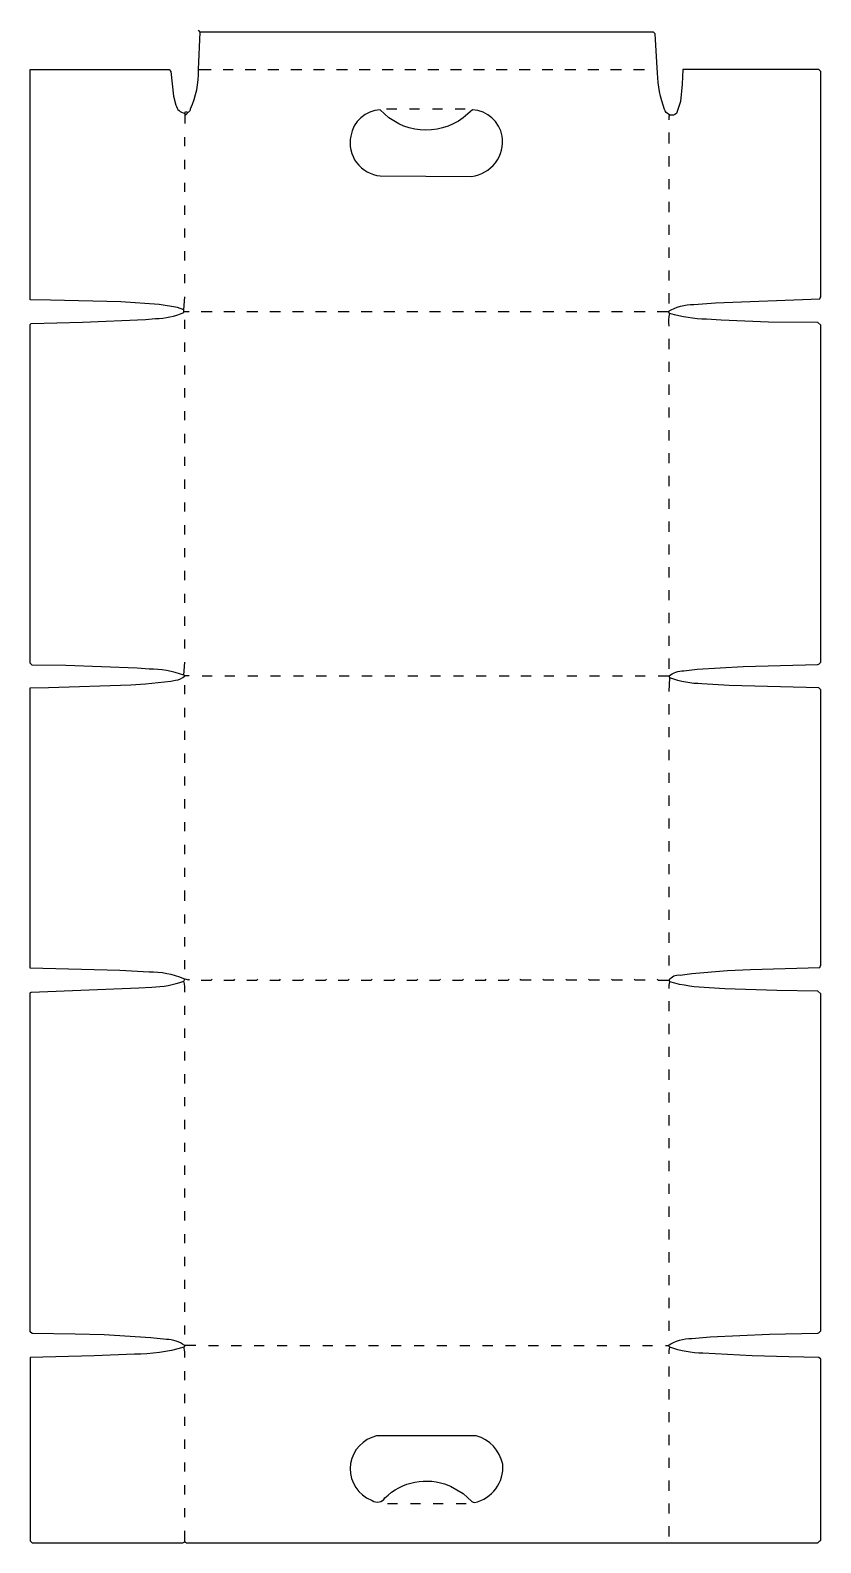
# Model space of a CAD drawing. Extents: x 45 to 910, y 85 to 1741.
import ezdxf

# ---------------------------------------------------------------- set-up
doc = ezdxf.new("R2010")
doc.units = 0
doc.layers.get('0').update_dxf_attribs({"linetype": 'CONTINUOUS'})

msp = doc.modelspace()

# ---------------------------------------------------------------- linework, layer by layer
at = {"color": 250, "linetype": 'CONTINUOUS'}
for points in [[(214, 1650), (215, 1652, 0.666496), (220.2, 1654.9, 0.12048), (229, 1698), (231, 1739)], [(731, 1433), (743, 1433, -0.153932), (771.040984, 1440.54918), (795.026154, 1442.529231), (908.90099, 1446.990099), (909.3, 1447.9), (910, 1449), (910, 1696), (908, 1698), (759, 1698), (758.531034, 1682.027586), (756.58, 1663.06), (753.8, 1654.1), (752, 1650, -0.229961), (745, 1648), (741, 1651), (739.8, 1652.9), (739.2, 1654.1, -0.080591), (731.455172, 1694.037931), (730.470769, 1706.026154), (729, 1737), (727, 1739), (231, 1739), (229, 1741)], [(213, 1435), (206.088235, 1437.352941), (185.959016, 1440.54918), (144.026154, 1443.470769), (67.009796, 1445.489804), (45, 1446), (45, 1698), (197, 1698), (199, 1696), (201.647059, 1668.911765), (204.3, 1659.1, 0.291857), (214, 1650), (214, 1648), (214, 1639)], [(214, 1648, 0.356963), (217, 1651)], [(528, 1581, 0.425005), (561.352941, 1625.088235, 0.342453), (529, 1654), (518.9, 1645.2, -0.389899), (428, 1654, 0.346566), (395.647059, 1625.088235, 0.445635), (428.004901, 1581.495001), (528, 1581)], [(219, 1034), (214, 1034), (213, 1035, 0.082209), (174.967005, 1041.538071), (162.032995, 1042.461929), (83.987197, 1045.513495), (47, 1046), (45, 1048), (45, 1419), (46, 1420), (101.991234, 1421.490915), (170.970817, 1424.466926), (181.959016, 1425.45082, 0.108067), (213, 1432), (213, 1433), (213, 1435), (214, 1449)], [(732, 1034), (744, 1034, -0.191888), (760.06, 1039.58), (774.95122, 1041.439024), (825.014261, 1044.515125), (906.990008, 1046.489592, 0.112761), (910, 1049), (910, 1418), (907, 1421), (853.008923, 1421.490747), (801.022624, 1423.475113), (784.959016, 1424.54918, -0.070066), (745, 1431), (743, 1433)], [(744, 1417, -0.097941), (745, 1431)], [(219, 702), (218, 701), (215.911765, 701.647059), (213.206897, 702.517241, 0.10651), (174.967005, 709.538071), (143.024862, 711.472376), (45, 714), (45, 1021), (64.977376, 1021.475113), (154.975138, 1024.472376), (170.970817, 1025.466926), (198.94, 1028.42), (203.923077, 1029.384615, 0.162576), (214, 1034)], [(731, 702), (732, 701), (744, 701, -0.290066), (756.067568, 706.594595), (768.946154, 708.430769), (807.972414, 711.468966), (833.011891, 712.512485), (908.943043, 714.996745), (909.3, 715.9), (910, 717), (910, 1019), (908, 1021), (809.973846, 1023.529231), (780.035294, 1025.458824, -0.086885), (745, 1032)], [(226, 301), (214, 301, 0.159344), (193.946154, 307.569231), (177.044554, 309.445545), (126.021649, 312.476289), (93.989805, 313.510629), (47, 314), (45, 316), (45, 687), (46, 688), (163.972414, 692.468966), (177.967005, 693.461929, 0.090443), (213, 700), (214, 702)], [(214, 688, 0.094028), (213, 700)], [(740, 301), (743, 301, -0.153874), (769.04878, 308.560976), (788.962069, 310.455172), (853.983907, 313.482797), (906.990747, 314.490391, 0.112852), (910, 317), (910, 686), (907, 689), (862.010628, 689.488899), (805.021649, 691.476289), (787.962069, 692.544828, -0.063151), (745, 699)], [(744, 692, -0.070182), (745, 699), (744, 701)], [(214, 301), (213, 299, -0.071899), (158.975138, 291.472376), (114.988649, 289.488108), (45, 288), (45, 87), (47, 85), (212, 85), (214, 86), (214.9, 85.8), (216, 85), (907, 85), (909, 87), (910, 88), (910, 286), (908, 288), (874.988109, 288.512485), (835.011891, 289.487515), (781.035294, 292.458824, -0.079688), (745, 299), (743, 301)], [(214, 288, 0.091428), (213, 299)], [(744, 292, -0.070182), (745, 299)], [(531, 129, 0.379977), (562, 171, 0.282042), (533, 202), (424, 202, 0.678067), (413.1, 134.2), (419.1, 131.2, 0.426506), (433, 134, -0.302281), (502.9, 147.7), (504.9, 146.8), (518.776243, 138.751381), (528.223757, 130.248619, 0.121053), (531, 129)]]:
    msp.add_lwpolyline(points, format="xyb", dxfattribs=at)
for points in [[(229, 1698), (243, 1698)], [(256, 1698), (267, 1698)], [(280, 1698), (292, 1698)], [(305, 1698), (317, 1698)], [(330, 1698), (342, 1698)], [(355, 1698), (367, 1698)], [(380, 1698), (392, 1698)], [(405, 1698), (417, 1698)], [(430, 1698), (442, 1698)], [(455, 1698), (467, 1698)], [(480, 1698), (492, 1698)], [(505, 1698), (517, 1698)], [(530, 1698), (542, 1698)], [(555, 1698), (567, 1698)], [(580, 1698), (592, 1698)], [(605, 1698), (617, 1698)], [(630, 1698), (642, 1698)], [(655, 1698), (667, 1698)], [(680, 1698), (692, 1698)], [(705, 1698), (717, 1698)], [(435, 1655), (446, 1655)], [(460, 1655), (471, 1655)], [(485, 1655), (496, 1655)], [(510, 1655), (521, 1655)], [(744, 1643), (744, 1647), (745, 1648)], [(214, 1614), (214, 1624)], [(744, 1617), (744, 1629)], [(214, 1589), (214, 1599)], [(744, 1592), (744, 1603)], [(214, 1564), (214, 1574)], [(744, 1567), (744, 1578)], [(214, 1539), (214, 1549)], [(744, 1542), (744, 1553)], [(214, 1514), (214, 1524)], [(744, 1517), (744, 1528)], [(214, 1489), (214, 1499)], [(744, 1492), (744, 1503)], [(214, 1464), (214, 1474)], [(744, 1467), (744, 1478)], [(744, 1442), (744, 1453)], [(213, 1433), (219, 1433)], [(232, 1433), (244, 1433)], [(257, 1433), (269, 1433)], [(282, 1433), (294, 1433)], [(307, 1433), (319, 1433)], [(332, 1433), (344, 1433)], [(357, 1433), (369, 1433)], [(382, 1433), (394, 1433)], [(407, 1433), (419, 1433)], [(432, 1433), (444, 1433)], [(457, 1433), (469, 1433)], [(482, 1433), (494, 1433)], [(507, 1433), (519, 1433)], [(532, 1433), (544, 1433)], [(557, 1433), (569, 1433)], [(581, 1433), (593, 1433)], [(606, 1433), (618, 1433)], [(631, 1433), (643, 1433)], [(656, 1433), (668, 1433)], [(681, 1433), (693, 1433)], [(706, 1433), (718, 1433)], [(214, 1414), (214, 1424)], [(214, 1389), (214, 1399)], [(744, 1392), (744, 1403)], [(744, 1367), (744, 1378)], [(214, 1364), (214, 1374)], [(214, 1339), (214, 1349)], [(744, 1342), (744, 1353)], [(744, 1317), (744, 1328)], [(214, 1314), (214, 1324)], [(214, 1289), (214, 1299)], [(744, 1292), (744, 1303)], [(744, 1267), (744, 1278)], [(214, 1264), (214, 1274)], [(214, 1239), (214, 1249)], [(744, 1242), (744, 1253)], [(744, 1217), (744, 1228)], [(214, 1214), (214, 1224)], [(214, 1189), (214, 1199)], [(744, 1192), (744, 1203)], [(744, 1167), (744, 1178)], [(214, 1164), (214, 1174)], [(214, 1139), (214, 1149)], [(744, 1142), (744, 1153)], [(744, 1117), (744, 1128)], [(214, 1114), (214, 1124)], [(214, 1089), (214, 1099)], [(744, 1092), (744, 1103)], [(744, 1067), (744, 1078)], [(214, 1064), (214, 1074)], [(213, 1035), (214, 1049)], [(744, 1042), (744, 1053)], [(233, 1034), (244, 1034)], [(258, 1034), (269, 1034)], [(283, 1034), (294, 1034)], [(308, 1034), (319, 1034)], [(333, 1034), (344, 1034)], [(358, 1034), (369, 1034)], [(383, 1034), (394, 1034)], [(408, 1034), (419, 1034)], [(433, 1034), (444, 1034)], [(458, 1034), (469, 1034)], [(483, 1034), (494, 1034)], [(508, 1034), (519, 1034)], [(533, 1034), (544, 1034)], [(558, 1034), (569, 1034)], [(582, 1034), (593, 1034)], [(607, 1034), (618, 1034)], [(632, 1034), (643, 1034)], [(657, 1034), (668, 1034)], [(682, 1034), (693, 1034)], [(707, 1034), (718, 1034)], [(744, 1017), (745, 1032), (744, 1034)], [(214, 1014), (214, 1024)], [(214, 989), (214, 999)], [(744, 992), (744, 1003)], [(744, 967), (744, 978)], [(214, 964), (214, 974)], [(214, 939), (214, 949)], [(744, 942), (744, 953)], [(744, 917), (744, 928)], [(214, 914), (214, 924)], [(214, 889), (214, 899)], [(744, 892), (744, 903)], [(744, 867), (744, 878)], [(214, 864), (214, 874)], [(214, 839), (214, 849)], [(744, 842), (744, 853)], [(744, 817), (744, 828)], [(214, 814), (214, 824)], [(214, 788), (214, 799)], [(744, 792), (744, 803)], [(214, 763), (214, 773)], [(744, 767), (744, 778)], [(214, 738), (214, 748)], [(744, 742), (744, 753)], [(214, 713), (214, 723)], [(744, 717), (744, 728)], [(214, 663), (214, 673)], [(744, 667), (744, 678)], [(214, 638), (214, 648)], [(744, 642), (744, 653)], [(214, 613), (214, 623)], [(744, 617), (744, 628)], [(214, 588), (214, 598)], [(744, 592), (744, 603)], [(214, 563), (214, 573)], [(744, 567), (744, 578)], [(214, 538), (214, 548)], [(744, 542), (744, 553)], [(214, 513), (214, 523)], [(744, 517), (744, 528)], [(214, 488), (214, 498)], [(744, 492), (744, 503)], [(214, 463), (214, 473)], [(744, 467), (744, 478)], [(214, 438), (214, 448)], [(744, 442), (744, 453)], [(214, 413), (214, 423)], [(744, 417), (744, 428)], [(214, 388), (214, 398)], [(744, 392), (744, 403)], [(214, 363), (214, 373)], [(744, 367), (744, 378)], [(214, 338), (214, 348)], [(744, 342), (744, 353)], [(214, 313), (214, 323)], [(744, 317), (744, 328)], [(240, 301), (251, 301)], [(265, 301), (276, 301)], [(290, 301), (301, 301)], [(315, 301), (326, 301)], [(340, 301), (351, 301)], [(365, 301), (376, 301)], [(390, 301), (401, 301)], [(415, 301), (426, 301)], [(440, 301), (451, 301)], [(465, 301), (476, 301)], [(490, 301), (501, 301)], [(515, 301), (526, 301)], [(540, 301), (551, 301)], [(565, 301), (576, 301)], [(590, 301), (601, 301)], [(615, 301), (626, 301)], [(640, 301), (651, 301)], [(665, 301), (676, 301)], [(690, 301), (701, 301)], [(715, 301), (726, 301)], [(214, 263), (214, 273)], [(744, 267), (744, 278)], [(744, 242), (744, 253)], [(214, 238), (214, 248)], [(214, 213), (214, 223)], [(744, 217), (744, 228)], [(744, 192), (744, 203)], [(214, 188), (214, 198)], [(214, 163), (214, 173)], [(744, 167), (744, 178)], [(744, 142), (744, 153)], [(214, 138), (214, 148)], [(214, 113), (214, 123)], [(436, 128), (447, 128)], [(461, 128), (472, 128)], [(486, 128), (497, 128)], [(511, 128), (522, 128)], [(744, 117), (744, 128)], [(744, 92), (744, 103)], [(214, 86), (214, 98)]]:
    msp.add_lwpolyline(points, dxfattribs=at)
at = {"color": 252, "linetype": 'CONTINUOUS'}
for points in [[(232, 701), (243, 701), (244, 702)], [(257, 701), (268, 701), (269, 702)], [(282, 701), (293, 701), (294, 702)], [(307, 701), (318, 701), (319, 702)], [(332, 701), (343, 701), (344, 702)], [(357, 701), (368, 701), (369, 702)], [(382, 701), (393, 701), (394, 702)], [(407, 701), (418, 701), (419, 702)], [(432, 701), (443, 701), (444, 702)], [(457, 701), (468, 701), (469, 702)], [(482, 701), (493, 701), (494, 702)], [(507, 701), (518, 701), (519, 702)], [(532, 701), (543, 701), (544, 702)], [(557, 701), (568, 701), (569, 702)], [(593, 701), (582, 701), (581, 702)], [(618, 701), (607, 701), (606, 702)], [(643, 701), (632, 701), (631, 702)], [(668, 701), (657, 701), (656, 702)], [(693, 701), (682, 701), (681, 702)], [(718, 701), (707, 701), (706, 702)]]:
    msp.add_lwpolyline(points, dxfattribs=at)

doc.saveas('drawing.dxf')
